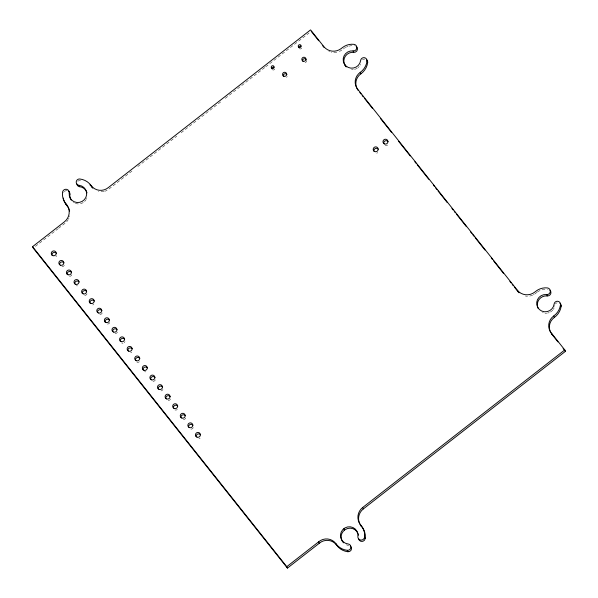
<?xml version="1.0" encoding="UTF-8"?>
<svg xmlns="http://www.w3.org/2000/svg" width="598" height="598" viewBox="0 0 598 598"><rect width="100%" height="100%" fill="white"/><g stroke="black" fill="none" stroke-linecap="round" stroke-linejoin="round"><path stroke-width="0.45" stroke-dasharray="2.99 2.24" d="M35.402 246.383L57.834 228.892M58.559 228.324L65.07 223.248A12.438 12.184 -25 0 0 68.239 219.601M131.941 171.11L109.157 188.871A11.908 11.668 -25 0 1 104.859 191.24M137.817 166.528L176.761 136.165M181.172 132.726L220.849 101.787M225.259 98.349L264.936 67.41M265.669 66.834L309.024 33.032M69.645 215.841A12.438 12.184 -25 0 1 69.465 216.626M68.957 218.15A12.438 12.184 -25 0 1 68.621 218.883M63.627 192.392A3.371 3.304 -25 0 1 63.874 192.025M64.158 191.696A3.371 3.304 -25 0 1 64.494 191.405M64.853 191.151A3.371 3.304 -25 0 1 67.402 190.769M86.904 197.908A8.791 8.611 -25 0 1 86.598 198.7M86.209 199.463A8.791 8.611 -25 0 1 84.624 201.481M83.272 202.55A8.791 8.611 -25 0 1 75.027 203.26M74.264 202.894A8.791 8.611 -25 0 1 73.539 202.445M77.807 181.358A3.229 3.162 -25 0 1 80.498 180.409A16.43 16.101 -25 0 1 81.612 180.574M104.059 191.457A11.908 11.668 -25 0 1 98.371 191.42M341.892 49.948A12.438 12.184 -25 0 1 337.571 52.146M336.779 52.34A12.438 12.184 -25 0 1 331.15 52.273M329.618 51.787A12.438 12.184 -25 0 1 328.878 51.473M343.117 48.991A15.518 15.212 -25 0 1 343.521 48.685M343.94 48.393A15.518 15.212 -25 0 1 344.799 47.847M345.24 47.593A15.518 15.212 -25 0 1 346.145 47.137M346.616 46.928A15.518 15.212 -25 0 1 348.043 46.397M349.023 46.121A15.518 15.212 -25 0 1 354.562 45.747M360.601 64.345A8.798 8.619 -25 0 1 360.213 65.107M359.226 66.505A8.798 8.619 -25 0 1 357.978 67.694M357.268 68.194A8.798 8.619 -25 0 1 354.076 69.45M353.224 69.562A8.798 8.619 -25 0 1 351.504 69.54M362.515 59.763A3.222 3.154 -25 0 1 364.885 59.09M534.732 294.029A12.438 12.184 -25 0 0 535.389 293.551L536.615 292.594A15.518 15.212 -25 0 1 537.019 292.287M534.044 294.463A12.438 12.184 -25 0 1 533.334 294.851M532.594 295.203A12.438 12.184 -25 0 1 525.44 296.04M537.438 291.996A15.518 15.212 -25 0 1 541.534 289.993M542.02 289.851A15.518 15.212 -25 0 1 545.525 289.268M547.551 289.297A15.518 15.212 -25 0 1 548.052 289.342M554.795 305.488A8.798 8.619 -25 0 1 554.645 306.333M554.107 307.955A8.798 8.619 -25 0 1 553.255 309.443M552.724 310.123A8.798 8.619 -25 0 1 550.025 312.246M549.233 312.605A8.798 8.619 -25 0 1 547.574 313.075M546.714 313.195A8.798 8.619 -25 0 1 544.995 313.173M543.313 312.821A8.798 8.619 -25 0 1 542.513 312.522M555.415 303.956A3.222 3.162 -25 0 1 557.134 302.782M348.746 545.428A8.806 8.626 -25 0 1 346.279 544.771M387.646 144.993A2.489 2.437 -25 0 1 385.187 145.359M377.846 152.632A2.489 2.437 -25 0 1 376.665 153.14M274.714 69.106A1.473 1.443 -25 0 1 272.202 69.48M301.713 48.057A1.473 1.443 -25 0 1 299.202 48.431M287.197 76.477A2.078 2.041 -25 0 1 286.547 77.329M306.617 60.383A2.078 2.041 -25 0 1 304.845 62.715M200.098 438.185A2.489 2.437 -25 0 1 198.917 438.693M193.289 427.607A2.489 2.437 -25 0 1 190.059 428.998M185.701 418.054A2.489 2.437 -25 0 1 182.465 419.445M177.337 409.525A2.489 2.437 -25 0 1 174.878 409.892M170.527 398.948A2.489 2.437 -25 0 1 167.291 400.339M162.94 389.395A2.489 2.437 -25 0 1 160.974 390.928M155.345 379.842A2.489 2.437 -25 0 1 152.116 381.232M145.8 371.821A2.489 2.437 -25 0 1 144.529 371.679M139.394 361.76A2.489 2.437 -25 0 1 136.942 362.126M131.807 352.207A2.489 2.437 -25 0 1 130.626 352.715M124.997 341.63A2.489 2.437 -25 0 1 124.22 342.654M123.038 343.162A2.489 2.437 -25 0 1 121.76 343.02M117.41 332.077A2.489 2.437 -25 0 1 114.173 333.467M109.823 322.524A2.489 2.437 -25 0 1 106.586 323.914M102.228 312.978A2.489 2.437 -25 0 1 98.999 314.361M93.871 304.442A2.489 2.437 -25 0 1 92.683 304.95M87.054 293.872A2.489 2.437 -25 0 1 83.825 295.255M77.508 285.844A2.489 2.437 -25 0 1 76.238 285.702M71.88 274.766A2.489 2.437 -25 0 1 68.65 276.149M64.292 265.213A2.489 2.437 -25 0 1 61.056 266.596M56.705 255.66A2.489 2.437 -25 0 1 55.928 256.677"/><path stroke-width="0.9" d="M350.286 546.026A3.229 3.162 -25 0 1 347.931 551.737A16.228 15.899 -25 0 1 336.659 545.189A11.848 11.609 -25 0 0 319.272 543.276L287.429 568.1L33.226 248.073L32.569 246.66L64.412 221.836A12.438 12.184 -25 0 0 66.617 204.643L65.675 203.447A15.533 15.227 -25 0 1 62.558 192.212A3.371 3.304 -25 0 1 66.311 189.282A3.371 3.304 -25 0 1 69.226 192.945A8.791 8.611 -25 0 0 76.836 202.49A8.791 8.611 -25 0 0 86.62 194.843A8.791 8.611 -25 0 0 79.026 185.305A3.229 3.162 -25 0 1 76.238 181.792A3.229 3.162 -25 0 1 79.84 178.996A16.43 16.101 -25 0 1 91.113 185.544A11.908 11.668 -25 0 0 108.5 187.458L310.571 29.9L323.847 46.614A12.438 12.184 -25 0 0 341.234 48.535L342.46 47.578A15.518 15.212 -25 0 1 353.896 44.327A3.371 3.304 -25 0 1 356.804 47.997A3.371 3.304 -25 0 1 353.052 50.92A8.798 8.619 -25 0 0 343.245 58.574A8.798 8.619 -25 0 0 350.847 68.127A8.798 8.619 -25 0 0 360.639 60.473A3.222 3.154 -25 0 1 364.227 57.67A3.222 3.154 -25 0 1 367.008 61.175L367.665 62.596A16.423 16.094 -25 0 1 360.863 73.831A11.915 11.676 -25 0 0 358.142 90.395M287.429 568.1L286.771 566.687L318.614 541.855A11.848 11.609 -25 0 1 335.994 543.769A16.228 15.899 -25 0 0 347.274 550.317L347.931 551.737M359.861 524.08A12.438 12.184 -25 0 0 361.147 526.091L360.489 524.67A12.438 12.184 -25 0 1 362.702 507.478L564.774 349.927L551.491 333.206A11.945 11.706 -25 0 1 553.703 316.013A16.542 16.213 -25 0 0 560.505 304.778A3.222 3.162 -25 0 0 557.725 301.265A3.222 3.162 -25 0 0 554.129 304.076A8.798 8.619 -25 0 1 544.359 311.76A8.798 8.619 -25 0 1 536.735 302.222A8.798 8.619 -25 0 1 546.527 294.56A3.371 3.304 -25 0 0 550.295 291.592A3.371 3.304 -25 0 0 547.394 287.93A15.518 15.212 -25 0 0 535.957 291.174L534.732 292.13A12.438 12.184 -25 0 1 517.345 290.217L357.993 89.603A11.915 11.676 -25 0 1 360.205 72.41A16.423 16.094 -25 0 0 367.008 61.175M359.518 523.355A12.438 12.184 -25 0 1 363.36 508.898L565.431 351.34L564.774 349.927M311.229 31.313L318.734 40.761M322.778 45.852L323.929 47.309M359.817 92.481L360.975 93.938M362.134 95.396L363.292 96.861M364.451 98.319L372.561 108.53M380.672 118.74L391.683 132.607M398.634 141.36L410.228 155.943M414.863 161.781L416.021 163.239M417.18 164.704L428.766 179.288M433.408 185.126L434.567 186.583M435.725 188.049L436.884 189.506M438.042 190.964L447.311 202.632M451.946 208.47L453.105 209.928M454.263 211.386L455.422 212.851M456.58 214.308L466.433 226.709M470.491 231.815L471.65 233.272M472.809 234.73L473.967 236.195M475.126 237.653L484.978 250.054M491.347 258.074L492.505 259.539M493.671 260.997L503.516 273.398M509.892 281.419L511.051 282.876M512.209 284.342L513.368 285.799M514.527 287.257L518.003 291.637A12.438 12.184 -25 0 0 519.079 292.818M551.184 333.333A11.945 11.706 -25 0 0 552.148 334.618L557.927 341.892M563.122 348.432L565.431 351.34M360.489 524.67L362.096 527.287A15.548 15.242 -25 0 1 362.403 527.683M63.777 200.046A15.533 15.227 -25 0 0 66.333 204.86L67.282 206.056A12.438 12.184 -25 0 1 69.196 209.532M32.569 246.66L286.771 566.687M560.505 304.778L561.163 306.198A16.542 16.213 -25 0 1 554.361 317.433A11.945 11.706 -25 0 0 550.765 332.638M546.542 294.522L547.207 295.935A8.821 8.641 -25 0 0 538.245 308.546M553.703 316.013L554.361 317.433M551.491 333.206L552.148 334.618M517.345 290.217L518.003 291.637M353.052 50.92L353.71 52.34A3.371 3.304 -25 0 0 356.169 46.375M360.205 72.41L360.863 73.831M345.016 64.935L345.674 66.348M362.702 507.478L363.36 508.898M361.439 525.866A15.548 15.242 -25 0 1 364.556 537.116L365.221 538.536A3.379 3.311 -25 0 1 358.546 538.656M343.843 528.662L344.5 530.075M335.994 543.769L336.659 545.189M318.614 541.855L319.272 543.276M91.113 185.544L91.771 186.957A11.908 11.668 -25 0 0 92.81 188.198M79.026 185.305L79.683 186.718A8.791 8.611 -25 0 1 87.039 192.892M69.226 192.945L69.884 194.357A8.791 8.611 -25 0 0 71.184 200.031M66.617 204.643L67.282 206.056M65.675 203.447L66.333 204.86M364.556 537.116A3.379 3.311 -25 0 1 360.788 540.054A3.379 3.311 -25 0 1 357.888 536.376A8.776 8.604 -25 0 0 350.338 526.816A8.776 8.604 -25 0 0 340.539 534.41A8.776 8.604 -25 0 0 348.073 543.971A3.229 3.162 -25 0 1 350.862 547.521A3.229 3.162 -25 0 1 347.274 550.317M69.435 210.294A12.438 12.184 -25 0 1 69.63 211.072M63.635 199.568A15.533 15.227 -25 0 1 63.306 198.11M69.204 191.921A3.371 3.304 -25 0 1 69.884 194.357M68.583 191.323A3.371 3.304 -25 0 1 68.912 191.599M79.683 186.718A3.229 3.162 -25 0 1 76.895 184.042M89.954 184.857A16.43 16.101 -25 0 1 90.35 185.253M91.09 186.083A16.43 16.101 -25 0 1 91.771 186.957M346.235 66.991A8.798 8.619 -25 0 1 353.702 52.347M366.425 59.688A3.222 3.154 -25 0 1 367.665 62.596M549.988 290.254A3.371 3.304 -25 0 1 547.207 295.935M559.93 303.276A3.222 3.162 -25 0 1 561.163 306.198M362.694 528.086A15.548 15.242 -25 0 1 365.221 538.536M358.314 534.425A8.776 8.604 -25 0 1 358.501 535.247M343.499 542.827A8.776 8.604 -25 0 1 345.233 529.559A8.776 8.604 -25 0 1 358.053 533.618M383.669 143.453A2.489 2.437 -25 0 1 388.087 141.554M373.87 151.092A2.489 2.437 -25 0 1 378.287 149.194M271.903 68.8A1.473 1.443 -25 0 1 273.914 67.238M298.903 47.743A1.473 1.443 -25 0 1 300.914 46.181M283.228 76.036A2.078 2.041 -25 0 1 286.92 74.451M302.513 60.996A2.078 2.041 -25 0 1 306.206 59.411M196.129 436.637A2.489 2.437 -25 0 1 200.539 434.746M188.542 427.084A2.489 2.437 -25 0 1 192.952 425.193M180.947 417.531A2.489 2.437 -25 0 1 185.365 415.64M173.36 407.978A2.489 2.437 -25 0 1 177.778 406.087M165.773 398.425A2.489 2.437 -25 0 1 170.191 396.534M158.186 388.872A2.489 2.437 -25 0 1 162.604 386.981M150.599 379.319A2.489 2.437 -25 0 1 155.017 377.428M143.012 369.766A2.489 2.437 -25 0 1 147.422 367.875M135.425 360.213A2.489 2.437 -25 0 1 139.835 358.322M127.837 350.667A2.489 2.437 -25 0 1 132.248 348.769M120.243 341.114A2.489 2.437 -25 0 1 124.661 339.216M112.656 331.561A2.489 2.437 -25 0 1 117.073 329.662M105.069 322.008A2.489 2.437 -25 0 1 109.486 320.109M97.481 312.455A2.489 2.437 -25 0 1 101.899 310.556M89.894 302.902A2.489 2.437 -25 0 1 94.312 301.003M82.307 293.349A2.489 2.437 -25 0 1 86.717 291.45M74.72 283.796A2.489 2.437 -25 0 1 79.13 281.897M67.133 274.243A2.489 2.437 -25 0 1 71.543 272.344M59.538 264.69A2.489 2.437 -25 0 1 63.956 262.791M51.951 255.137A2.489 2.437 -25 0 1 56.369 253.238M384.529 143.946A2.489 2.437 -25 0 0 387.923 141.3A2.489 2.437 -25 0 0 383.946 139.753A2.489 2.437 -25 0 0 384.529 143.946M374.729 151.586A2.489 2.437 -25 0 0 378.123 148.939A2.489 2.437 -25 0 0 374.154 147.392A2.489 2.437 -25 0 0 374.729 151.586M272.142 68.508A1.473 1.443 -25 0 0 274.146 66.946A1.473 1.443 -25 0 0 271.798 66.034A1.473 1.443 -25 0 0 272.142 68.508M299.142 47.459A1.473 1.443 -25 0 0 301.145 45.897A1.473 1.443 -25 0 0 298.798 44.985A1.473 1.443 -25 0 0 299.142 47.459M283.833 76.215A2.078 2.041 -25 0 0 286.674 74.003A2.078 2.041 -25 0 0 283.347 72.717A2.078 2.041 -25 0 0 283.833 76.215M303.119 61.183A2.078 2.041 -25 0 0 305.959 58.97A2.078 2.041 -25 0 0 302.633 57.677A2.078 2.041 -25 0 0 303.119 61.183M196.981 437.138A2.489 2.437 -25 0 0 200.375 434.492A2.489 2.437 -25 0 0 196.406 432.945A2.489 2.437 -25 0 0 196.981 437.138M189.394 427.585A2.489 2.437 -25 0 0 192.788 424.939A2.489 2.437 -25 0 0 188.819 423.391A2.489 2.437 -25 0 0 189.394 427.585M181.807 418.032A2.489 2.437 -25 0 0 185.201 415.386A2.489 2.437 -25 0 0 181.231 413.838A2.489 2.437 -25 0 0 181.807 418.032M174.22 408.479A2.489 2.437 -25 0 0 177.613 405.833A2.489 2.437 -25 0 0 173.644 404.285A2.489 2.437 -25 0 0 174.22 408.479M166.633 398.926A2.489 2.437 -25 0 0 170.026 396.28A2.489 2.437 -25 0 0 166.05 394.732A2.489 2.437 -25 0 0 166.633 398.926M159.046 389.373A2.489 2.437 -25 0 0 162.439 386.727A2.489 2.437 -25 0 0 158.463 385.179A2.489 2.437 -25 0 0 159.046 389.373M151.458 379.82A2.489 2.437 -25 0 0 154.852 377.174A2.489 2.437 -25 0 0 150.875 375.626A2.489 2.437 -25 0 0 151.458 379.82M143.871 370.267A2.489 2.437 -25 0 0 147.265 367.621A2.489 2.437 -25 0 0 143.288 366.073A2.489 2.437 -25 0 0 143.871 370.267M136.277 360.714A2.489 2.437 -25 0 0 139.67 358.067A2.489 2.437 -25 0 0 135.701 356.52A2.489 2.437 -25 0 0 136.277 360.714M128.69 351.161A2.489 2.437 -25 0 0 132.083 348.514A2.489 2.437 -25 0 0 128.114 346.967A2.489 2.437 -25 0 0 128.69 351.161M121.102 341.608A2.489 2.437 -25 0 0 124.496 338.961A2.489 2.437 -25 0 0 120.527 337.414A2.489 2.437 -25 0 0 121.102 341.608M113.515 332.054A2.489 2.437 -25 0 0 116.909 329.408A2.489 2.437 -25 0 0 112.94 327.861A2.489 2.437 -25 0 0 113.515 332.054M105.928 322.501A2.489 2.437 -25 0 0 109.322 319.855A2.489 2.437 -25 0 0 105.345 318.308A2.489 2.437 -25 0 0 105.928 322.501M98.341 312.948A2.489 2.437 -25 0 0 101.735 310.302A2.489 2.437 -25 0 0 97.758 308.755A2.489 2.437 -25 0 0 98.341 312.948M90.754 303.395A2.489 2.437 -25 0 0 94.148 300.749A2.489 2.437 -25 0 0 90.171 299.202A2.489 2.437 -25 0 0 90.754 303.395M83.167 293.842A2.489 2.437 -25 0 0 86.561 291.196A2.489 2.437 -25 0 0 82.584 289.649A2.489 2.437 -25 0 0 83.167 293.842M75.572 284.289A2.489 2.437 -25 0 0 78.966 281.643A2.489 2.437 -25 0 0 74.997 280.096A2.489 2.437 -25 0 0 75.572 284.289M67.985 274.736A2.489 2.437 -25 0 0 71.379 272.09A2.489 2.437 -25 0 0 67.41 270.543A2.489 2.437 -25 0 0 67.985 274.736M60.398 265.183A2.489 2.437 -25 0 0 63.792 262.537A2.489 2.437 -25 0 0 59.822 260.99A2.489 2.437 -25 0 0 60.398 265.183M52.811 255.63A2.489 2.437 -25 0 0 56.205 252.984A2.489 2.437 -25 0 0 52.235 251.437A2.489 2.437 -25 0 0 52.811 255.63"/></g></svg>
